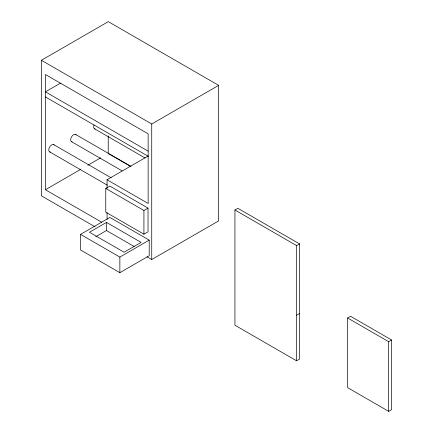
<?xml version="1.0" encoding="UTF-8"?>
<svg xmlns="http://www.w3.org/2000/svg" width="433" height="433" viewBox="0 0 433 433"><rect width="100%" height="100%" fill="white"/><g stroke="black" fill="none" stroke-linecap="round" stroke-linejoin="round"><path stroke-width="0.65" d="M95.098 226.838L41.384 195.83L41.384 60.279L108.299 21.65L218.643 85.355L218.643 220.906L151.734 259.535L147.063 256.839M60.544 83.12L45.427 91.85L148.14 151.149M41.384 60.279L151.734 123.99L218.643 85.355M107.054 188.469L107.054 179.76L148.14 203.483L148.14 133.819L45.427 74.519L45.427 189.735L80.316 169.59M87.877 165.227L100.672 157.839M107.054 179.76L148.34 155.923M105.771 188.452L109.879 186.082L148.032 208.111L148.032 231.828L143.924 234.199L105.771 212.175L105.771 188.452L143.924 210.481L148.032 208.111M80.543 234.377L109.89 217.436L149.212 240.142L149.212 255.73L119.865 272.671L80.543 249.971L80.543 234.377L119.865 257.083L149.212 240.142M106.469 222.41L89.452 232.234L124.082 252.228L141.098 242.404L106.469 222.41L106.469 230.54L134.176 246.534M95.693 236.764L106.469 230.54M234.94 210L237.879 208.305L299.544 243.909L299.506 359.103L296.573 360.797L234.94 325.215L234.94 210L296.61 245.603L299.544 243.909M296.573 360.797L296.573 315.246L299.506 313.552M347.634 317.99L350.568 316.296L391.616 339.992L391.616 409.656L388.677 411.35L347.634 387.654L347.634 317.99L388.677 341.686L391.616 339.992M45.427 96.932L148.14 156.237M94.508 128.774L145.087 157.98M75.672 134.484L130.901 166.369M130.907 166.564L108.228 153.477L108.228 135.93M71.521 141.672L122.101 170.873M53.622 144.6L111.178 177.828M49.779 151.94L107.335 185.172M296.573 315.246L296.61 245.603M45.427 189.735L101.825 222.291M388.677 341.686L388.677 411.35M151.734 123.99L151.734 259.535M143.924 210.481L143.924 234.199M119.865 257.083L119.865 272.671M107.054 212.587L107.092 219.309M50.417 152.059A4.151 2.398 -60 0 1 49.481 147.328A4.151 2.398 -60 0 1 54.13 144.968M72.127 141.862A4.151 2.398 -60 0 1 71.521 136.877A4.151 2.398 -60 0 1 76.138 134.917M95.114 128.964A4.151 2.398 -60 0 1 94.042 124.953"/></g></svg>
